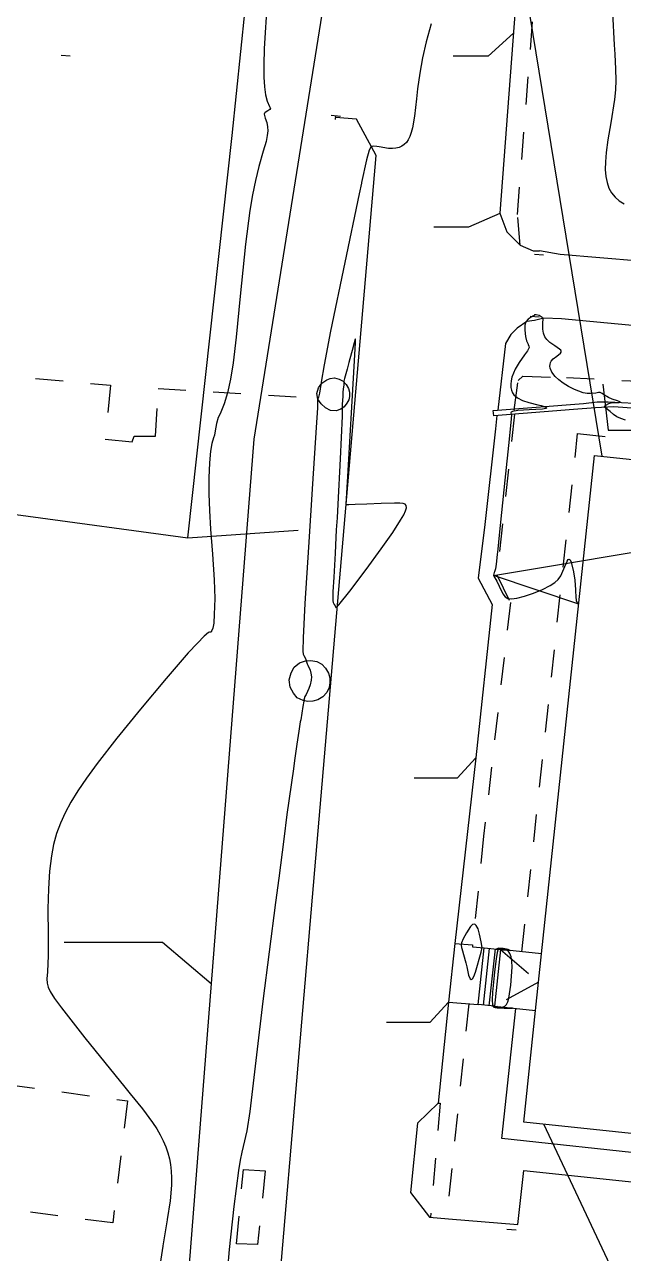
# Model space of a CAD drawing. Header units: metres. Extents: x 1233805 to 1234355, y 654698 to 655114.
# Drawn here: x 1233937.4 to 1233969.9, y 654934 to 655000.8 of the extents above; entities that cross this region are included whole.
import ezdxf

# ---------------------------------------------------------------- set-up
doc = ezdxf.new("R2010")
doc.units = ezdxf.units.M
doc.linetypes.add('ИИDash_15_15', pattern=[3, 1.5, -1.5])
doc.linetypes.add('ИИDash_20_10', pattern=[3, 2, -1])
for name, color, linetype, lineweight in [('ИИ_ГОРИЗОНТАЛИ_ОСН', 32, 'Continuous', 25), ('ИИ_ГОРИЗОНТАЛИ_УТОЛЩ', 32, 'Continuous', 30), ('ИИ_ДОРОГИ_АД', 7, 'Continuous', 25), ('ИИ_ЛЭП_ВН', 250, 'Continuous', 25), ('ИИ_ЛЭП_НН', 250, 'Continuous', 25), ('ИИ_ОГРАДЫ', 7, 'Continuous', 25), ('ИИ_ОТМЕТКИ', 7, 'Continuous', 25), ('ИИ_СООРУЖЕНИЕ', 7, 'Continuous', 25), ('ИИ_СТРОЕНИЕ', 7, 'Continuous', 25), ('ИИ_ТЕПЛОТРАССА', 5, 'Continuous', 25)]:
    doc.layers.add(name, color=color, linetype=linetype, lineweight=lineweight)

msp = doc.modelspace()

# ---------------------------------------------------------------- linework, layer by layer
at = {"layer": 'ИИ_ГОРИЗОНТАЛИ_ОСН'}
for points, elevation in [([(1233969.211, 655003.165), (1233969.394, 654999.673), (1233969.422, 654999.159), (1233969.462, 654998.336), (1233969.471, 654997.753), (1233969.453, 654997.216), (1233969.405, 654996.691), (1233969.203, 654995.432), (1233969.044, 654994.501), (1233968.951, 654993.81), (1233968.909, 654993.311), (1233968.903, 654992.888), (1233968.932, 654992.514), (1233968.999, 654992.182), (1233969.104, 654991.884), (1233969.248, 654991.622), (1233969.433, 654991.395), (1233969.659, 654991.2), (1233969.936, 654991.031)], 3.5), ([(1233950.564, 655002.029), (1233950.405, 654999.463), (1233950.377, 654998.582), (1233950.38, 654997.9), (1233950.413, 654997.388), (1233950.476, 654996.954), (1233950.568, 654996.602), (1233950.693, 654996.313), (1233950.735, 654996.205), (1233950.703, 654996.147), (1233950.595, 654996.084), (1233950.452, 654995.995), (1233950.417, 654995.95), (1233950.402, 654995.9), (1233950.411, 654995.819), (1233950.457, 654995.683), (1233950.537, 654995.44), (1233950.58, 654995.22), (1233950.591, 654994.988), (1233950.57, 654994.746), (1233950.5, 654994.417), (1233950.348, 654993.884), (1233950.111, 654993.056), (1233949.926, 654992.304), (1233949.762, 654991.51), (1233949.62, 654990.672), (1233949.386, 654988.843), (1233949.105, 654986.014), (1233948.886, 654983.786), (1233948.721, 654982.404), (1233948.576, 654981.508), (1233948.412, 654980.76), (1233948.23, 654980.16), (1233948.004, 654979.625), (1233947.913, 654979.423), (1233947.809, 654979.095), (1233947.746, 654978.697), (1233947.712, 654978.471), (1233947.655, 654978.316), (1233947.552, 654978.017), (1233947.482, 654977.598), (1233947.432, 654976.959), (1233947.404, 654976.151), (1233947.402, 654975.273), (1233947.427, 654974.383), (1233947.484, 654973.371), (1233947.59, 654971.996), (1233947.693, 654970.606), (1233947.724, 654969.605), (1233947.693, 654968.721), (1233947.661, 654968.267), (1233947.661, 654968.263), (1233947.661, 654968.262), (1233947.616, 654967.988), (1233947.548, 654967.819), (1233947.516, 654967.775), (1233947.49, 654967.765), (1233947.482, 654967.769), (1233947.441, 654967.775), (1233947.373, 654967.742), (1233947.141, 654967.548), (1233946.777, 654967.18), (1233946.283, 654966.642), (1233945.084, 654965.261), (1233943.688, 654963.593), (1233942.405, 654962.006), (1233941.342, 654960.636), (1233940.756, 654959.837), (1233940.289, 654959.154), (1233939.909, 654958.538), (1233939.599, 654957.961), (1233939.343, 654957.395), (1233939.138, 654956.827), (1233938.977, 654956.239), (1233938.855, 654955.615), (1233938.754, 654954.794), (1233938.691, 654953.839), (1233938.666, 654952.751), (1233938.674, 654951.322), (1233938.678, 654950.219), (1233938.637, 654949.317), (1233938.616, 654948.941), (1233938.63, 654948.708), (1233938.685, 654948.493), (1233938.793, 654948.257), (1233939.031, 654947.872), (1233939.397, 654947.36), (1233940.676, 654945.74), (1233942.845, 654943.055), (1233943.128, 654942.705), (1233943.795, 654941.876), (1233944.348, 654941.14), (1233944.568, 654940.804), (1233944.76, 654940.473), (1233944.927, 654940.143), (1233945.067, 654939.817), (1233945.179, 654939.495), (1233945.263, 654939.177), (1233945.323, 654938.852), (1233945.361, 654938.504), (1233945.378, 654938.133), (1233945.374, 654937.74), (1233945.303, 654936.893), (1233945.141, 654935.872), (1233945.137, 654935.849), (1233944.905, 654934.444), (1233944.901, 654934.417), (1233944.496, 654931.845)], 2.5), ([(1233959.454, 655000.812), (1233959.191, 654999.824), (1233958.992, 654998.952), (1233958.841, 654998.126), (1233958.725, 654997.272), (1233958.667, 654996.728), (1233958.558, 654995.782), (1233958.445, 654995.158), (1233958.376, 654994.903), (1233958.299, 654994.686), (1233958.211, 654994.506), (1233958.113, 654994.361), (1233957.999, 654994.246), (1233957.867, 654994.155), (1233957.715, 654994.089), (1233957.544, 654994.048), (1233957.358, 654994.031), (1233957.149, 654994.037), (1233956.63, 654994.122), (1233956.508, 654994.146), (1233956.356, 654994.165), (1233956.257, 654994.143), (1233956.177, 654994.071), (1233956.105, 654993.939), (1233955.952, 654993.421), (1233955.684, 654992.185), (1233955.678, 654992.158), (1233955.556, 654991.573), (1233954.004, 654984.113), (1233953.647, 654982.295), (1233953.49, 654981.341), (1233953.488, 654981.323), (1233953.403, 654980.752), (1233953.348, 654980.529), (1233953.31, 654980.449), (1233953.31, 654980.448), (1233953.299, 654980.412), (1233953.3, 654980.322), (1233953.3, 654980.32), (1233953.292, 654979.958), (1233953.228, 654978.876), (1233953.027, 654975.825), (1233952.799, 654972.394), (1233952.607, 654969.321), (1233952.509, 654967.453), (1233952.496, 654966.729), (1233952.511, 654966.574), (1233952.543, 654966.502), (1233952.547, 654966.497), (1233952.652, 654966.311), (1233952.679, 654966.214), (1233952.681, 654966.206), (1233952.736, 654966.044), (1233952.774, 654965.974), (1233952.901, 654965.698), (1233952.94, 654965.537), (1233952.962, 654965.34), (1233952.962, 654965.34), (1233952.962, 654965.34), (1233952.951, 654965.163), (1233952.897, 654964.917), (1233952.831, 654964.712), (1233952.678, 654964.39), (1233952.615, 654964.269), (1233952.556, 654964.078), (1233952.554, 654964.058), (1233952.55, 654964.014), (1233952.505, 654963.731), (1233952.381, 654963.015), (1233952.36, 654962.902), (1233952.274, 654962.386), (1233952.173, 654961.683), (1233952.047, 654960.8), (1233951.983, 654960.351), (1233951.634, 654957.867), (1233951.463, 654956.527), (1233951.193, 654954.413), (1233951.017, 654953.089), (1233950.329, 654947.739), (1233949.99, 654944.817), (1233949.621, 654941.73), (1233949.455, 654940.691), (1233949.264, 654939.836), (1233949.191, 654939.537), (1233949.102, 654939.098), (1233949.012, 654938.538), (1233948.76, 654936.588), (1233948.504, 654934.244), (1233948.417, 654933.197)], 3), ([(1233970.001, 654979.288), (1233969.75, 654979.368), (1233969.534, 654979.469), (1233969.35, 654979.59), (1233969.171, 654979.75), (1233969.105, 654979.812), (1233968.933, 654979.935), (1233968.874, 654979.975), (1233968.862, 654980.006), (1233968.936, 654980.089), (1233969.098, 654980.183), (1233969.217, 654980.221), (1233969.365, 654980.235), (1233969.422, 654980.238), (1233969.662, 654980.25), (1233969.731, 654980.266), (1233969.654, 654980.301), (1233969.568, 654980.327), (1233969.281, 654980.419), (1233969.079, 654980.508), (1233968.869, 654980.645), (1233968.734, 654980.737), (1233968.635, 654980.776), (1233968.536, 654980.781), (1233968.387, 654980.757), (1233968.112, 654980.721), (1233967.922, 654980.733), (1233967.709, 654980.775), (1233967.477, 654980.848), (1233967.228, 654980.949), (1233966.916, 654981.106), (1233966.626, 654981.283), (1233966.38, 654981.467), (1233966.183, 654981.653), (1233966.013, 654981.881), (1233965.919, 654982.106), (1233965.903, 654982.212), (1233965.907, 654982.313), (1233965.932, 654982.406), (1233965.977, 654982.491), (1233966.087, 654982.61), (1233966.277, 654982.753), (1233966.475, 654982.912), (1233966.512, 654982.973), (1233966.515, 654983.029), (1233966.487, 654983.084), (1233966.426, 654983.145), (1233966.175, 654983.317), (1233965.899, 654983.503), (1233965.729, 654983.655), (1233965.618, 654983.815), (1233965.546, 654984.003), (1233965.513, 654984.216), (1233965.515, 654984.48), (1233965.518, 654984.551), (1233965.527, 654984.782), (1233965.518, 654984.821), (1233965.484, 654984.86), (1233965.322, 654984.969), (1233965.153, 654984.996), (1233965.129, 654984.997), (1233965.101, 654985), (1233965.069, 654984.995), (1233965.039, 654984.973), (1233964.984, 654984.932), (1233964.917, 654984.893), (1233964.876, 654984.871), (1233964.717, 654984.759), (1233964.599, 654984.621), (1233964.541, 654984.448), (1233964.533, 654984.175), (1233964.578, 654983.828), (1233964.638, 654983.594), (1233964.718, 654983.404), (1233964.729, 654983.383), (1233964.766, 654983.302), (1233964.772, 654983.232), (1233964.748, 654983.148), (1233964.692, 654983.046), (1233964.528, 654982.824), (1233964.228, 654982.408), (1233964.016, 654982.045), (1233963.918, 654981.828), (1233963.844, 654981.617), (1233963.795, 654981.418), (1233963.773, 654981.232), (1233963.778, 654981.062), (1233963.809, 654980.909), (1233963.866, 654980.773), (1233963.949, 654980.655), (1233964.138, 654980.496), (1233964.408, 654980.357), (1233964.758, 654980.236), (1233965.242, 654980.114), (1233965.421, 654980.072), (1233965.642, 654980.007), (1233965.728, 654979.953), (1233965.72, 654979.93), (1233965.68, 654979.91), (1233965.496, 654979.878), (1233964.785, 654979.835), (1233964.157, 654979.8), (1233963.871, 654979.752), (1233963.805, 654979.719), (1233963.783, 654979.677), (1233963.802, 654979.614), (1233963.813, 654979.59), (1233963.804, 654979.348), (1233963.693, 654978.245), (1233963.459, 654976.021), (1233963.146, 654973.042), (1233963.068, 654972.28), (1233963.038, 654971.989), (1233962.981, 654971.457), (1233962.941, 654971.21), (1233962.895, 654971.05), (1233962.88, 654971.007), (1233962.855, 654970.93), (1233962.842, 654970.841), (1233984.717, 654974.498)], 3.5), ([(1233954.849, 654974.728), (1233954.936, 654976.221), (1233955.279, 654982.204), (1233955.346, 654983.477), (1233955.35, 654983.664), (1233955.347, 654983.687), (1233955.339, 654983.674), (1233955.232, 654983.282), (1233955.228, 654983.267), (1233954.998, 654982.413), (1233954.895, 654982.052), (1233954.754, 654981.547), (1233954.723, 654981.396), (1233954.722, 654981.318), (1233954.723, 654981.314), (1233954.718, 654981.217), (1233954.713, 654981.184), (1233954.686, 654980.988), (1233954.67, 654980.786), (1233954.668, 654980.757), (1233954.666, 654980.721), (1233954.663, 654980.652), (1233954.664, 654980.622), (1233954.667, 654980.556), (1233954.656, 654980.383), (1233954.65, 654980.323), (1233954.636, 654980.164), (1233954.638, 654980.018), (1233954.638, 654980.013), (1233954.631, 654979.492), (1233954.53, 654977.182), (1233954.399, 654974.722), (1233954.353, 654973.984), (1233954.314, 654973.327), (1233954.295, 654972.914), (1233954.255, 654972.056), (1233954.179, 654970.761), (1233954.132, 654969.955), (1233954.118, 654969.455), (1233954.118, 654969.455), (1233954.14, 654969.414), (1233954.15, 654969.389), (1233954.166, 654969.348), (1233954.204, 654969.273), (1233954.206, 654969.268), (1233954.247, 654969.193), (1233954.285, 654969.109), (1233954.285, 654969.109), (1233954.298, 654969.099), (1233954.325, 654969.115), (1233954.447, 654969.247), (1233955.04, 654969.996), (1233955.934, 654971.181), (1233956.75, 654972.296), (1233957.377, 654973.19), (1233957.804, 654973.849), (1233957.968, 654974.137), (1233958.071, 654974.36), (1233958.117, 654974.527), (1233958.109, 654974.646), (1233958.05, 654974.721), (1233957.938, 654974.765), (1233957.766, 654974.78), (1233957.47, 654974.774), (1233957.464, 654974.774), (1233956.74, 654974.749), (1233955.97, 654974.722), (1233955.341, 654974.701), (1233955.335, 654974.701), (1233954.992, 654974.69), (1233954.881, 654974.686), (1233954.864, 654974.685), (1233954.846, 654974.685)], 3.5)]:
    msp.add_lwpolyline(points, dxfattribs=dict(at, elevation=elevation))
for points, elevation in [([(1233962.842, 654970.841), (1233962.906, 654970.719), (1233963.018, 654970.546), (1233963.144, 654970.274), (1233963.344, 654969.857), (1233963.469, 654969.693), (1233963.619, 654969.606), (1233963.825, 654969.579), (1233964.103, 654969.612), (1233964.514, 654969.718), (1233965.009, 654969.888), (1233965.503, 654970.094), (1233965.907, 654970.297), (1233966.166, 654970.465), (1233966.354, 654970.636), (1233966.487, 654970.822), (1233966.604, 654971.077), (1233966.654, 654971.206), (1233966.83, 654971.618), (1233966.893, 654971.709), (1233966.947, 654971.737), (1233967.003, 654971.692), (1233967.058, 654971.567), (1233967.176, 654971.049), (1233967.247, 654970.588), (1233967.284, 654970.064), (1233967.286, 654970.012), (1233967.304, 654969.695), (1233967.334, 654969.49), (1233967.382, 654969.355), (1233967.45, 654969.292), (1233967.463, 654969.293)], 3.5), ([(1233961.11, 654950.647), (1233961.126, 654950.591), (1233961.334, 654949.816), (1233961.386, 654949.589), (1233961.494, 654949.144), (1233961.576, 654948.941), (1233961.638, 654948.9), (1233961.705, 654948.946), (1233961.78, 654949.079), (1233961.867, 654949.306), (1233962.172, 654950.389), (1233962.222, 654950.653), (1233962.179, 654950.958), (1233962.09, 654951.372), (1233962.001, 654951.661), (1233961.905, 654951.843), (1233961.855, 654951.892), (1233961.804, 654951.914), (1233961.705, 654951.888), (1233961.59, 654951.782), (1233961.372, 654951.449), (1233961.198, 654951.107), (1233961.104, 654950.898), (1233961.081, 654950.776), (1233961.11, 654950.647)], 3.5), ([(1233963.751, 654950.478), (1233963.741, 654950.486), (1233963.632, 654950.539), (1233963.365, 654950.599), (1233963.13, 654950.604), (1233962.982, 654950.561), (1233962.981, 654950.56)], 3.5), ([(1233963.392, 654950.516), (1233963.359, 654950.536), (1233963.269, 654950.556), (1233963.21, 654950.551), (1233963.199, 654950.537)], 4.5), ([(1233963.222, 654950.534), (1233963.221, 654950.535), (1233963.221, 654950.535)], 5), ([(1233962.799, 654947.464), (1233962.852, 654947.412), (1233962.929, 654947.382), (1233963.045, 654947.363)], 3.5), ([(1233962.868, 654947.456), (1233962.879, 654947.44), (1233962.944, 654947.423)], 4.5), ([(1233962.944, 654947.423), (1233963.04, 654947.431), (1233963.048, 654947.437)], 4.5), ([(1233963.045, 654947.363), (1233963.426, 654947.342), (1233963.84, 654947.346), (1233963.864, 654947.351)], 3.5)]:
    msp.add_lwpolyline(points, close=True, dxfattribs=dict(at, elevation=elevation))
at = {"layer": 'ИИ_ГОРИЗОНТАЛИ_УТОЛЩ', "elevation": 4}
msp.add_lwpolyline([(1233962.995, 654947.393), (1233963.174, 654947.387), (1233963.325, 654947.412), (1233963.449, 654947.467), (1233963.544, 654947.552), (1233963.622, 654947.69), (1233963.682, 654947.89), (1233963.775, 654948.6), (1233963.845, 654949.574), (1233963.837, 654949.903), (1233963.801, 654950.147), (1233963.734, 654950.325), (1233963.632, 654950.455), (1233963.495, 654950.538), (1233963.317, 654950.578), (1233963.206, 654950.58), (1233963.136, 654950.554), (1233963.084, 654950.492), (1233963.043, 654950.382), (1233962.979, 654950.035), (1233962.897, 654949.32), (1233962.896, 654949.311), (1233962.895, 654949.302), (1233962.839, 654948.765), (1233962.791, 654948.223), (1233962.77, 654947.789), (1233962.792, 654947.536), (1233962.821, 654947.469), (1233962.866, 654947.426), (1233962.995, 654947.393)], close=True, dxfattribs=at)
at = {"layer": 'ИИ_ДОРОГИ_АД'}
for points in [[(1233966.927, 655024.513), (1233965.735, 655023.726), (1233965.22, 655017.649), (1233963.19, 654990.517), (1233963.573, 654989.502), (1233964.287, 654988.788), (1233964.986, 654988.479), (1233965.342, 654988.479)], [(1233949.962, 654918.59), (1233951.21, 654932.155), (1233953.28, 654956.345), (1233954.452, 654970.084), (1233956.468, 654993.653), (1233955.411, 654995.627), (1233954.274, 654995.71)], [(1234009.937, 654984.575), (1234009.681, 654984.572), (1234008.173, 654984.651), (1234005.661, 654984.923), (1234003.771, 654985.082), (1233977.224, 654987.381), (1233966.461, 654988.283), (1233965.342, 654988.479)], [(1234009.586, 654980.794), (1233998.236, 654981.85), (1233986.893, 654982.866), (1233966.534, 654984.778), (1233965.578, 654984.817), (1233965.063, 654984.696)], [(1233965.063, 654984.696), (1233964.647, 654984.648), (1233964.131, 654984.284), (1233963.781, 654983.928), (1233963.491, 654983.448), (1233963.073, 654979.823)], [(1233963.028, 654979.533), (1233962.957, 654978.813), (1233962.369, 654973.616), (1233962.018, 654970.695), (1233962.763, 654969.263), (1233961.885, 654960.946), (1233960.744, 654950.858), (1233960.396, 654947.677), (1233959.843, 654942.19), (1233958.726, 654941.104), (1233958.336, 654937.349), (1233959.363, 654936.005), (1233960.402, 654935.919), (1233964.16, 654935.6), (1233964.49, 654938.533), (1233978.416, 654937.065)], [(1233960.744, 654950.858), (1233961.708, 654950.793), (1233961.698, 654950.676), (1233962.333, 654950.629)], [(1233960.396, 654947.677), (1233962.006, 654947.548)], [(1233980.798, 654945.799), (1233980.036, 654938.463), (1233963.292, 654940.271), (1233964.05, 654947.331)]]:
    msp.add_lwpolyline(points, dxfattribs=at)
at = {"layer": 'ИИ_ДОРОГИ_АД', "linetype": 'ИИDash_15_15'}
for points in [[(1233964.287, 654988.788), (1233964.143, 654990.442), (1233965.892, 655012.937), (1233966.701, 655024.364)], [(1233935.009, 654981.825), (1233942.064, 654981.182), (1233941.767, 654978.257), (1233943.244, 654978.099), (1233943.343, 654978.414), (1233944.505, 654978.414), (1233944.647, 654980.994), (1233953.034, 654980.504)], [(1233963.968, 654979.821), (1233964.182, 654981.441), (1233964.429, 654981.672), (1233966.808, 654981.595), (1233970.277, 654981.416), (1233977.443, 654980.885), (1233983.076, 654980.333), (1233990.321, 654979.766), (1234000.147, 654979.227), (1234004.155, 654978.743), (1234005.594, 654978.532)], [(1233963.979, 654979.609), (1233963.032, 654970.847), (1233963.755, 654969.376), (1233962.306, 654956.696), (1233961.708, 654950.793)], [(1233964.381, 654950.412), (1233967.405, 654978.554), (1233984.019, 654976.799), (1233983.853, 654975.208)], [(1233961.496, 654947.589), (1233960.295, 654935.928)], [(1233959.843, 654942.19), (1233959.953, 654942.198), (1233959.419, 654936)]]:
    msp.add_lwpolyline(points, dxfattribs=at)
for points in [[(1233936.457, 654943.199), (1233942.993, 654942.318), (1233942.181, 654935.684), (1233935.576, 654936.564)], [(1233948.9, 654934.56), (1233949.276, 654938.597), (1233950.461, 654938.522), (1233950.041, 654934.515)]]:
    msp.add_lwpolyline(points, close=True, dxfattribs=at)
at = {"layer": 'ИИ_ЛЭП_ВН'}
for points in [[(1233959.103, 655036.201), (1233949.847, 654978.253), (1233945.218, 654919.13), (1233958.083, 654861.007)], [(1233939.544, 654950.926), (1233944.883, 654950.926), (1233947.533, 654948.691)]]:
    msp.add_lwpolyline(points, dxfattribs=at)
at = {"layer": 'ИИ_ЛЭП_НН'}
for points in [[(1233959.103, 655036.201), (1233968.727, 654977.323)], [(1233922.991, 654975.982), (1233937.196, 654974.121), (1233946.265, 654972.885), (1233948.67, 654994.745), (1233950.077, 655008.451), (1233950.235, 655010.279)], [(1233946.265, 654972.885), (1233952.247, 654973.307)], [(1233980.42, 654909.456), (1233965.57, 654941.047)]]:
    msp.add_lwpolyline(points, dxfattribs=at)
at = {"layer": 'ИИ_ОГРАДЫ'}
for points in [[(1233939.385, 654999.109), (1233939.883, 654999.073)], [(1233954.033, 654995.836), (1233954.532, 654995.799)], [(1233954.265, 654995.602), (1233954.282, 654995.817)], [(1233965.063, 654988.297), (1233965.562, 654988.261)], [(1233964.829, 654984.936), (1233965.327, 654984.899)], [(1233963.563, 654935.341), (1233964.062, 654935.305)]]:
    msp.add_lwpolyline(points, dxfattribs=at)
at = {"layer": 'ИИ_ОТМЕТКИ'}
for points, elevation in [([(1233963.923, 655000.306), (1233962.543, 654999.051), (1233960.662, 654999.051)], 3.245), ([(1233963.19, 654990.511), (1233961.48, 654989.761), (1233959.599, 654989.761)], 3.232), ([(1233968.764, 654981.234), (1233969.071, 654978.734), (1233971.319, 654978.734)], 3.451), ([(1233961.885, 654960.946), (1233960.869, 654959.832), (1233958.53, 654959.832)], 3.37), ([(1233960.396, 654947.679), (1233959.38, 654946.565), (1233957.04, 654946.565)], 3.408)]:
    msp.add_lwpolyline(points, dxfattribs=dict(at, elevation=elevation))
at = {"layer": 'ИИ_СООРУЖЕНИЕ'}
msp.add_lwpolyline([(1233962.824, 654979.803), (1233967.727, 654980.189), (1233968.466, 654980.276), (1233969.062, 654980.282), (1233975.513, 654979.949), (1233977.175, 654979.832), (1233979.446, 654979.598), (1233985.269, 654978.943), (1233998.013, 654977.639), (1234002.838, 654977.136), (1234001.882, 654970.706), (1234000.356, 654959.03), (1233999.994, 654959.066), (1234002.45, 654976.81), (1233981.304, 654979.057), (1233977.369, 654979.485), (1233971.787, 654979.82), (1233969.371, 654979.997), (1233968.369, 654979.955), (1233967.176, 654979.866), (1233962.851, 654979.519)], close=True, dxfattribs=at)
at = {"layer": 'ИИ_СТРОЕНИЕ'}
for points in [[(1233964.483, 654941.162), (1233965.124, 654947.217), (1233965.45, 654950.298), (1233968.318, 654977.366), (1233983.237, 654975.786), (1233983.183, 654975.279), (1233982.896, 654972.572), (1233980.356, 654948.594), (1233980.069, 654945.877), (1233979.402, 654939.582), (1233964.483, 654941.162)], [(1233963.22, 654950.535), (1233962.893, 654947.454), (1233962.006, 654947.548), (1233962.333, 654950.629), (1233963.22, 654950.535)], [(1233963.22, 654950.535), (1233962.893, 654947.454), (1233965.124, 654947.217), (1233965.45, 654950.298), (1233963.22, 654950.535)]]:
    msp.add_lwpolyline(points, close=True, dxfattribs=at)
for points in [[(1233962.3, 654947.517), (1233962.626, 654950.598)], [(1233962.923, 654950.566), (1233962.597, 654947.485)]]:
    msp.add_lwpolyline(points, dxfattribs=at)
at = {"layer": 'ИИ_СТРОЕНИЕ', "linetype": 'ИИDash_20_10'}
msp.add_lwpolyline([(1233963.22, 654950.535), (1233965.287, 654948.758), (1233962.893, 654947.454)], dxfattribs=at)
at = {"layer": 'ИИ_ТЕПЛОТРАССА', "color": 7}
for points in [[(1233954.213, 654981.572), (1233954.467, 654981.512), (1233954.682, 654981.402), (1233954.852, 654981.219), (1233954.977, 654981.002), (1233955.022, 654980.804), (1233955.024, 654980.57), (1233954.985, 654980.385), (1233954.893, 654980.203), (1233954.741, 654980.01), (1233954.565, 654979.88), (1233954.312, 654979.79), (1233953.999, 654979.812), (1233953.725, 654979.949), (1233953.485, 654980.163), (1233953.304, 654980.43), (1233953.258, 654980.73), (1233953.344, 654981.031), (1233953.525, 654981.291), (1233953.792, 654981.472), (1233953.979, 654981.552)], [(1233952.938, 654966.234), (1233953.248, 654966.171), (1233953.524, 654966.033), (1233953.722, 654965.821), (1233953.895, 654965.538), (1233953.962, 654965.283), (1233953.955, 654965.016), (1233953.935, 654964.765), (1233953.799, 654964.493), (1233953.585, 654964.257), (1233953.309, 654964.093), (1233953.037, 654964.023), (1233952.777, 654963.999), (1233952.508, 654964.054), (1233952.186, 654964.21), (1233951.996, 654964.451), (1233951.81, 654964.791), (1233951.75, 654965.179), (1233951.858, 654965.554), (1233952.035, 654965.874), (1233952.308, 654966.096), (1233952.643, 654966.216)]]:
    msp.add_lwpolyline(points, close=True, dxfattribs=at)

doc.saveas('drawing.dxf')
